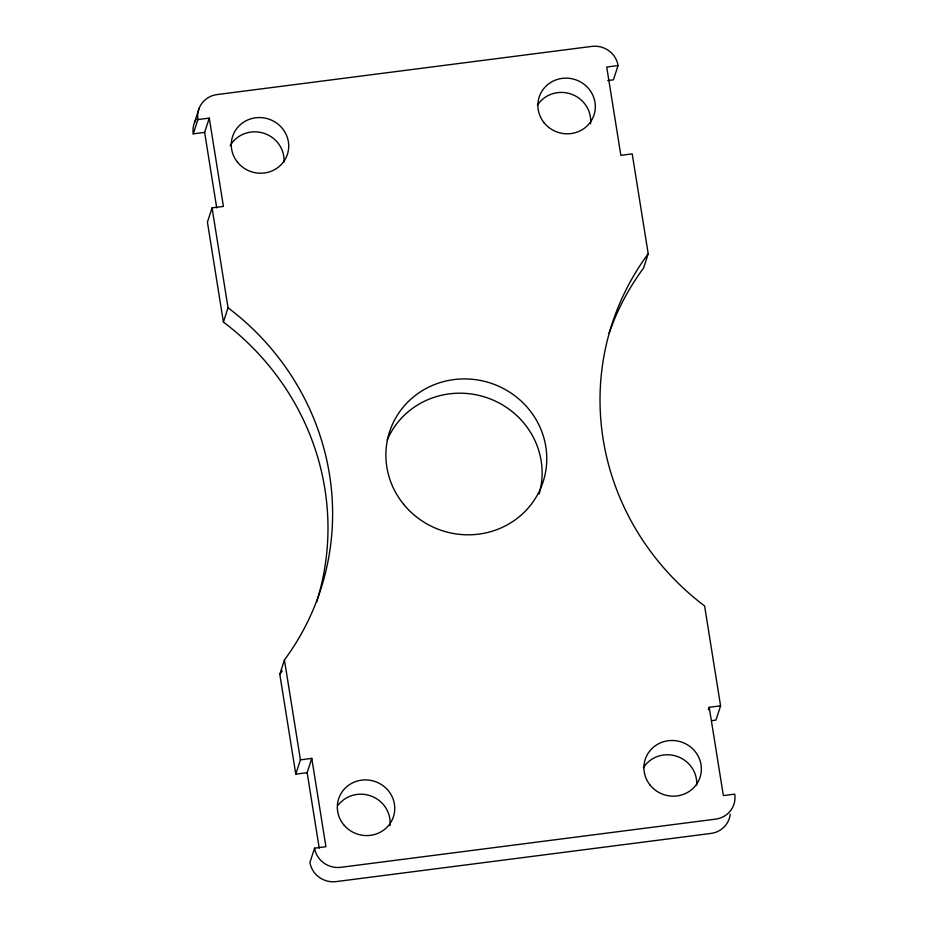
<?xml version="1.0" encoding="UTF-8"?>
<svg xmlns="http://www.w3.org/2000/svg" width="928" height="928" viewBox="0 0 928 928"><rect width="100%" height="100%" fill="white"/><g stroke="black" fill="none" stroke-linecap="round" stroke-linejoin="round"><path stroke-width="1.39" d="M194.555 122.415L199.195 108.147M197.919 119.573L209.276 118.111L204.636 132.391L193.279 133.852L197.919 119.573A23.072 22.179 18 0 1 217.094 94.575L591.832 46.4A23.072 22.179 18 0 1 618.071 65.563L613.431 79.831L607.759 80.562M209.276 118.111L223.416 206.422L212.06 207.884L207.42 222.163L223.404 322.051A264.7 254.574 18 0 1 316.564 602.202M223.404 322.051L228.044 307.771L212.06 207.884M295.788 774.126L300.428 759.846L311.785 758.385L307.145 772.664L295.788 774.126L279.792 674.238L284.432 659.959A264.7 254.574 18 0 0 228.044 307.771M311.785 758.385L325.925 846.707L314.569 848.169L309.929 862.437A23.072 22.179 18 0 0 336.168 881.6L710.906 833.425A23.072 22.179 18 0 0 730.22 814.239M618.071 65.563L606.715 67.025L620.855 155.336L632.212 153.874L648.208 253.762L643.568 268.041A264.7 254.574 18 0 0 609.081 333.222M708.389 709.897L709.224 707.298L720.58 705.837L704.596 605.949A264.7 254.574 18 0 1 648.208 253.762M720.58 705.837L715.94 720.116L711.683 720.662M709.224 707.298L723.364 795.609L734.721 794.148A23.072 22.179 18 0 1 715.546 819.146L340.808 867.32A23.072 22.179 18 0 1 314.569 848.169M204.636 132.391L216.723 207.884M307.145 772.664L319.232 848.157M284.432 659.959L300.428 759.846M230.144 145.766A28.838 27.736 18 0 1 263.355 133.11A28.838 27.736 18 0 1 284.026 162.087M643.417 767.653A28.838 27.736 18 0 1 676.605 756.239A28.838 27.736 18 0 1 696.673 785.03M537.37 105.305A28.838 27.736 18 0 1 571.149 94.088A28.838 27.736 18 0 1 590.521 123.876M338.21 805.086A28.838 27.736 18 0 1 371.768 796.294A28.838 27.736 18 0 1 389.969 825.642M387.173 440.104A80.736 77.65 18 0 1 487.838 398.031A80.736 77.65 18 0 1 539.087 494.09M282.263 670.84A264.7 254.574 18 0 1 279.792 674.238M193.279 133.852A23.072 22.179 18 0 1 196.121 119.294M237.626 162.354A28.838 27.736 18 0 0 286.787 156.032A28.838 27.736 18 0 0 255.583 117.798A28.838 27.736 18 0 0 237.626 162.354M650.261 785.297A28.838 27.736 18 0 0 699.434 778.975A28.838 27.736 18 0 0 668.218 740.73A28.838 27.736 18 0 0 650.261 785.297M544.226 122.937A28.838 27.736 18 0 0 593.398 116.615A28.838 27.736 18 0 0 562.182 78.381A28.838 27.736 18 0 0 544.226 122.937M343.662 824.702A28.838 27.736 18 0 0 392.834 818.38A28.838 27.736 18 0 0 361.618 780.146A28.838 27.736 18 0 0 343.662 824.702M403.668 504.345A80.736 77.65 18 0 0 541.349 486.655A80.736 77.65 18 0 0 453.943 379.587A80.736 77.65 18 0 0 403.668 504.345"/></g></svg>
